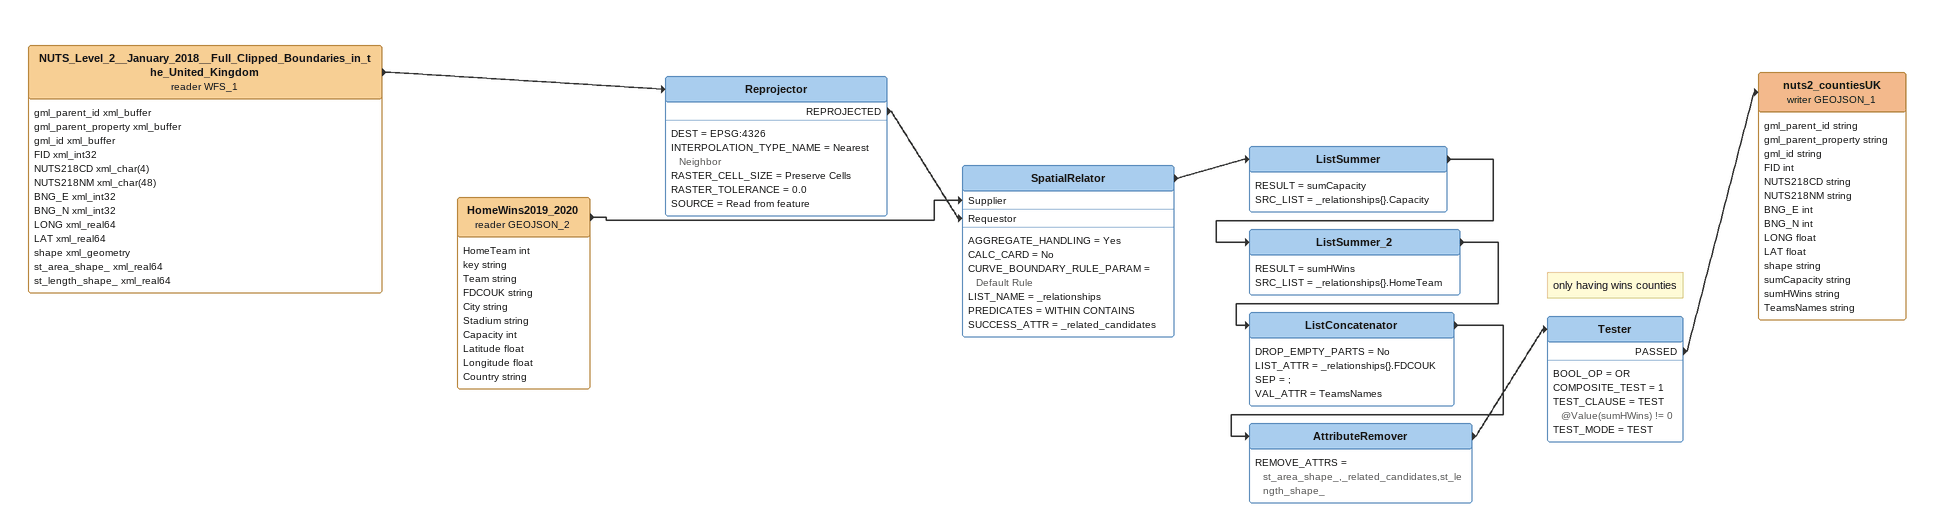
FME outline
NUTS_Level_2__January_2018__Full_Clipped_Boundaries_in_the_United_Kingdom (reader WFS_1)
    attributes: gml_parent_id xml_buffer, gml_parent_property xml_buffer, gml_id xml_buffer, FID xml_int32, NUTS218CD xml_char(4), NUTS218NM xml_char(48), BNG_E xml_int32, BNG_N xml_int32, LONG xml_real64, LAT xml_real64, shape xml_geometry, st_area_shape_ xml_real64, st_length_shape_ xml_real64
    -> Reprojector
Reprojector
    DEST = EPSG:4326
    INTERPOLATION_TYPE_NAME = Nearest Neighbor
    RASTER_CELL_SIZE = Preserve Cells
    RASTER_TOLERANCE = 0.0
    SOURCE = Read from feature
    REPROJECTED -> SpatialRelator [Requestor]
HomeWins2019_2020 (reader GEOJSON_2)
    attributes: HomeTeam int, key string, Team string, FDCOUK string, City string, Stadium string, Capacity int, Latitude float, Longitude float, Country string
    -> SpatialRelator [Supplier]
SpatialRelator
    AGGREGATE_HANDLING = Yes
    CALC_CARD = No
    CURVE_BOUNDARY_RULE_PARAM = Default Rule
    LIST_NAME = _relationships
    PREDICATES = WITHIN CONTAINS
    SUCCESS_ATTR = _related_candidates
    -> ListSummer
ListSummer
    RESULT = sumCapacity
    SRC_LIST = _relationships{}.Capacity
    -> ListSummer_2
ListSummer_2
    RESULT = sumHWins
    SRC_LIST = _relationships{}.HomeTeam
    -> ListConcatenator
ListConcatenator
    DROP_EMPTY_PARTS = No
    LIST_ATTR = _relationships{}.FDCOUK
    SEP = ;
    VAL_ATTR = TeamsNames
    -> AttributeRemover
AttributeRemover
    REMOVE_ATTRS = st_area_shape_,_related_candidates,st_length_shape_
    -> Tester
Note: only having wins counties
Tester
    BOOL_OP = OR
    COMPOSITE_TEST = 1
    TEST_CLAUSE = TEST @Value(sumHWins) != 0
    TEST_MODE = TEST
    PASSED -> nuts2_countiesUK (writer GEOJSON_1)
nuts2_countiesUK (writer GEOJSON_1)
    attributes: gml_parent_id string, gml_parent_property string, gml_id string, FID int, NUTS218CD string, NUTS218NM string, BNG_E int, BNG_N int, LONG float, LAT float, shape string, sumCapacity string, sumHWins string, TeamsNames string
